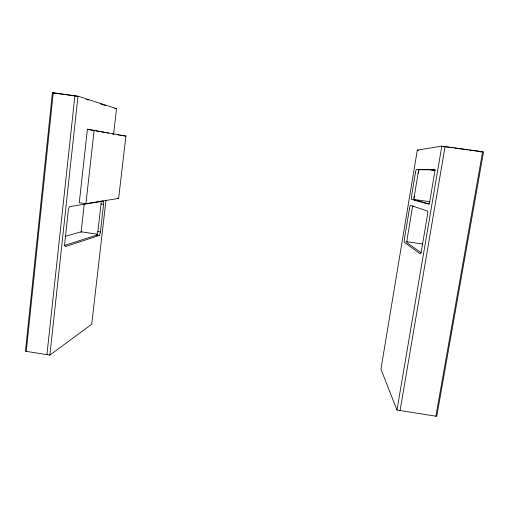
<?xml version="1.0" encoding="UTF-8"?>
<svg xmlns="http://www.w3.org/2000/svg" width="509" height="509" viewBox="0 0 509 509"><rect width="100%" height="100%" fill="white"/><g stroke="black" fill="none" stroke-linecap="round" stroke-linejoin="round"><path stroke-width="0.76" d="M113.628 133.912L116.536 108.64L77.979 96.169L52.408 92.663L25.45 351.235L49.876 355.097L91.715 324.239L105.987 200.247M26.264 351.363L53.26 92.778L55.506 93.465M46.936 354.633L74.906 95.749L77.393 96.551M49.876 355.097L77.979 96.169M87.408 129.254L79.277 202.716L85.919 203.683L118.622 198.415L125.933 136.081L87.408 129.254L94.439 130.546M81.071 232.575L84.24 204.179M85.919 203.683L94.14 130.196M101.762 201.017L103.034 201.201A3.334 0.897 -82.1 0 1 103.582 204.344L100.413 231.951A3.321 0.891 -81.5 0 1 99.102 235.514L96.57 235.139A3.321 0.903 -81.5 0 0 97.887 231.576L101.043 203.975A3.334 0.91 -82.1 0 0 100.903 201.201M417.31 150.098L380.961 369.159L396.975 410.044L436.735 416.337L483.55 151.841L441.812 146.115L417.31 150.098L418.652 150.282M414.122 197.25L418.748 169.516M396.975 410.044L441.812 146.115M400.074 410.534L445.07 146.56L442.881 146.904M435.869 416.203L482.64 151.72L480.267 151.943M99.102 235.514L65.629 246.496A3.868 1.209 -81 0 1 64.764 243.098L68.301 210.656A3.887 1.222 -81.9 0 1 69.987 206.578L103.034 201.201M64.089 245.605L97.308 234.897M65.19 236.348L81.16 231.799L97.283 234.185M435.316 169.879L419.27 169.745A3.512 0.56 -80.3 0 0 418.131 173.194M54.348 93.109L63.58 94.381M65.12 94.591L71.279 95.438M72.819 95.647L75.128 95.966M444.427 146.662L449.103 147.305M450.662 147.515L452.997 147.839M454.556 148.049L467.803 149.869M469.362 150.085L481.826 151.797M114.62 108.379L116.536 108.64M430.913 169.777L434.781 170.318M430.646 169.777L435.278 170.426M120.213 135.279L125.933 136.081M413.842 199.445L429.971 201.729M117.21 198.205L118.622 198.415M406.048 241.597L422.47 243.976M101.043 203.975L103.582 204.344M97.887 231.576L100.413 231.951M95.997 130.832L99.904 131.551M101.469 131.837L105.369 132.55M106.935 132.843L108.493 133.129M112.4 133.842L113.965 134.134M117.872 134.847L119.43 135.133M413.601 197.918L413.995 198.02M413.83 199.649L429.437 203.975M52.408 92.663L54.667 93.351M86.174 99.37L88.432 100.088M100.451 103.951L105.815 105.668M421.337 252.852L407.085 242.768A3.448 0.554 -81.2 0 1 407.149 239.045L412.163 208.97A3.474 0.554 -80.8 0 1 413.015 205.929M414.262 199.77A3.487 0.554 -80.6 0 1 414.294 196.2M409.471 208.588L404.47 238.657A3.448 0.541 -81.2 0 0 404.394 242.379L420.167 253.775A3.977 0.719 -81.3 0 0 421.49 250.32L427.426 215.269A4.015 0.725 -80.8 0 0 427.401 211.057L410.553 205.35A3.474 0.541 -80.8 0 0 409.471 208.588M415.414 172.812L411.59 195.819A3.487 0.541 -80.7 0 0 411.546 199.382L428.572 204.16A4.027 0.725 -80.5 0 0 429.952 200.368L434.508 173.499A4.066 0.732 -80.1 0 0 434.444 169.459L416.54 169.363A3.512 0.547 -80.4 0 0 415.414 172.812"/></g></svg>
